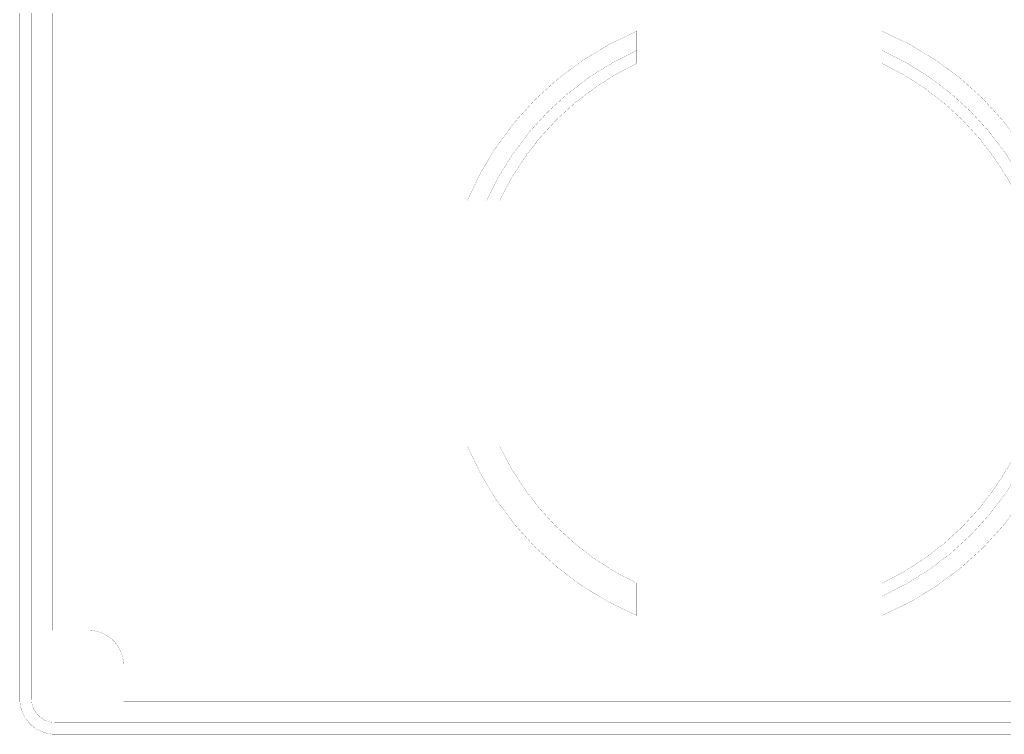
# Model space of a CAD drawing. Header units: inches. Extents: x -36 to 438, y -63 to 73.
# Drawn here: x -36.2 to 47.4, y -63.5 to -2.8 of the extents above; entities that cross this region are included whole.
import ezdxf

# ---------------------------------------------------------------- set-up
doc = ezdxf.new("R2010")
doc.units = ezdxf.units.IN
doc.layers.add('Fabrication', color=76, linetype='Continuous')

msp = doc.modelspace()

# ---------------------------------------------------------------- linework, layer by layer
at = {"layer": 'Fabrication', "const_width": 0.0127}
for points in [[(-36.189, -60.465), (-36.189, 59.135)], [(-35.189, -60.465), (-35.189, 59.135)], [(-33.439, -54.643), (-33.439, 53.313)], [(16.202, -6.511), (16.202, -3.775)], [(37.021, -6.511), (37.021, -3.775)], [(1.807, -18.17), (4.543, -18.17)], [(1.807, -38.988), (4.543, -38.988)], [(16.202, -53.383), (16.202, -50.647)], [(37.021, -53.383), (37.021, -50.647)], [(-33.439, -54.643), (-30.367, -54.643)], [(-27.367, -60.715), (-27.367, -57.643)], [(-27.367, -60.715), (80.589, -60.715)], [(-33.189, -62.465), (86.411, -62.465)], [(-33.189, -63.465), (86.411, -63.465)]]:
    msp.add_lwpolyline(points, dxfattribs=at)
for points in [[(1.807, -18.17, -0.196502), (16.202, -3.775)], [(37.021, -3.775, -0.196502), (51.416, -18.17)], [(3.442, -18.17, -0.183594), (16.202, -5.41)], [(37.021, -5.41, -0.183594), (49.78, -18.17)], [(4.543, -18.17, -0.174053), (16.202, -6.511)], [(37.021, -6.511, -0.174053), (48.679, -18.17)], [(16.202, -53.383, -0.196502), (1.807, -38.988)], [(16.202, -50.647, -0.174053), (4.543, -38.988)], [(49.78, -38.988, -0.183594), (37.021, -51.748)], [(48.679, -38.988, -0.174053), (37.021, -50.647)], [(51.416, -38.988, -0.196502), (37.021, -53.383)], [(-30.367, -54.643, -0.414214), (-27.367, -57.643)], [(-33.189, -63.465, -0.414214), (-36.189, -60.465)], [(-33.189, -62.465, -0.414214), (-35.189, -60.465)]]:
    msp.add_lwpolyline(points, format="xyb", dxfattribs=at)
at = {"layer": 'Fabrication'}
for points, const_width in [([(16.199, -3.775, 1), (16.205, -3.775, 1)], 0.00635), ([(16.199, -3.775, 1), (16.205, -3.775, 1)], 0.00635), ([(37.017, -3.775, 1), (37.024, -3.775, 1)], 0.00635), ([(37.017, -3.775, 1), (37.024, -3.775, 1)], 0.00635), ([(16.199, -5.41, 1), (16.205, -5.41, 1)], 0.00635), ([(37.017, -5.41, 1), (37.024, -5.41, 1)], 0.00635), ([(16.199, -6.511, 1), (16.205, -6.511, 1)], 0.00635), ([(16.199, -6.511, 1), (16.205, -6.511, 1)], 0.00635), ([(37.017, -6.511, 1), (37.024, -6.511, 1)], 0.00635), ([(37.017, -6.511, 1), (37.024, -6.511, 1)], 0.00635), ([(1.804, -18.17, 1), (1.81, -18.17, 1)], 0.00635), ([(1.804, -18.17, 1), (1.81, -18.17, 1)], 0.00635), ([(3.439, -18.17, 1), (3.445, -18.17, 1)], 0.00635), ([(4.54, -18.17, 1), (4.546, -18.17, 1)], 0.00635), ([(4.54, -18.17, 1), (4.546, -18.17, 1)], 0.00635), ([(1.804, -38.988, 1), (1.81, -38.988, 1)], 0.00635), ([(1.804, -38.988, 1), (1.81, -38.988, 1)], 0.00635), ([(4.54, -38.988, 1), (4.546, -38.988, 1)], 0.00635), ([(4.54, -38.988, 1), (4.546, -38.988, 1)], 0.00635), ([(16.199, -50.647, 1), (16.205, -50.647, 1)], 0.00635), ([(16.199, -50.647, 1), (16.205, -50.647, 1)], 0.00635), ([(37.017, -50.647, 1), (37.024, -50.647, 1)], 0.00635), ([(37.017, -50.647, 1), (37.024, -50.647, 1)], 0.00635), ([(16.205, -51.748, 1), (16.199, -51.748, 1)], 0.00635), ([(16.197, -51.748, 1), (16.2, -51.748, 1)], 0.00317), ([(16.204, -51.748, 1), (16.207, -51.748, 1)], 0.00317), ([(37.017, -51.748, 1), (37.024, -51.748, 1)], 0.00635), ([(16.199, -53.383, 1), (16.205, -53.383, 1)], 0.00635), ([(16.199, -53.383, 1), (16.205, -53.383, 1)], 0.00635), ([(37.017, -53.383, 1), (37.024, -53.383, 1)], 0.00635), ([(37.017, -53.383, 1), (37.024, -53.383, 1)], 0.00635), ([(-33.442, -54.643, 1), (-33.435, -54.643, 1)], 0.00635), ([(-33.442, -54.643, 1), (-33.435, -54.643, 1)], 0.00635), ([(-30.37, -54.643, 1), (-30.364, -54.643, 1)], 0.00635), ([(-30.37, -54.643, 1), (-30.364, -54.643, 1)], 0.00635), ([(-27.37, -57.643, 1), (-27.364, -57.643, 1)], 0.00635), ([(-27.37, -57.643, 1), (-27.364, -57.643, 1)], 0.00635), ([(-36.192, -60.465, 1), (-36.185, -60.465, 1)], 0.00635), ([(-36.192, -60.465, 1), (-36.185, -60.465, 1)], 0.00635), ([(-35.192, -60.465, 1), (-35.185, -60.465, 1)], 0.00635), ([(-35.192, -60.465, 1), (-35.185, -60.465, 1)], 0.00635), ([(-27.37, -60.715, 1), (-27.364, -60.715, 1)], 0.00635), ([(-27.37, -60.715, 1), (-27.364, -60.715, 1)], 0.00635), ([(-33.192, -62.465, 1), (-33.185, -62.465, 1)], 0.00635), ([(-33.192, -62.465, 1), (-33.185, -62.465, 1)], 0.00635), ([(-33.192, -63.465, 1), (-33.185, -63.465, 1)], 0.00635), ([(-33.192, -63.465, 1), (-33.185, -63.465, 1)], 0.00635)]:
    msp.add_lwpolyline(points, format="xyb", close=True, dxfattribs=dict(at, const_width=const_width))

doc.saveas('drawing.dxf')
